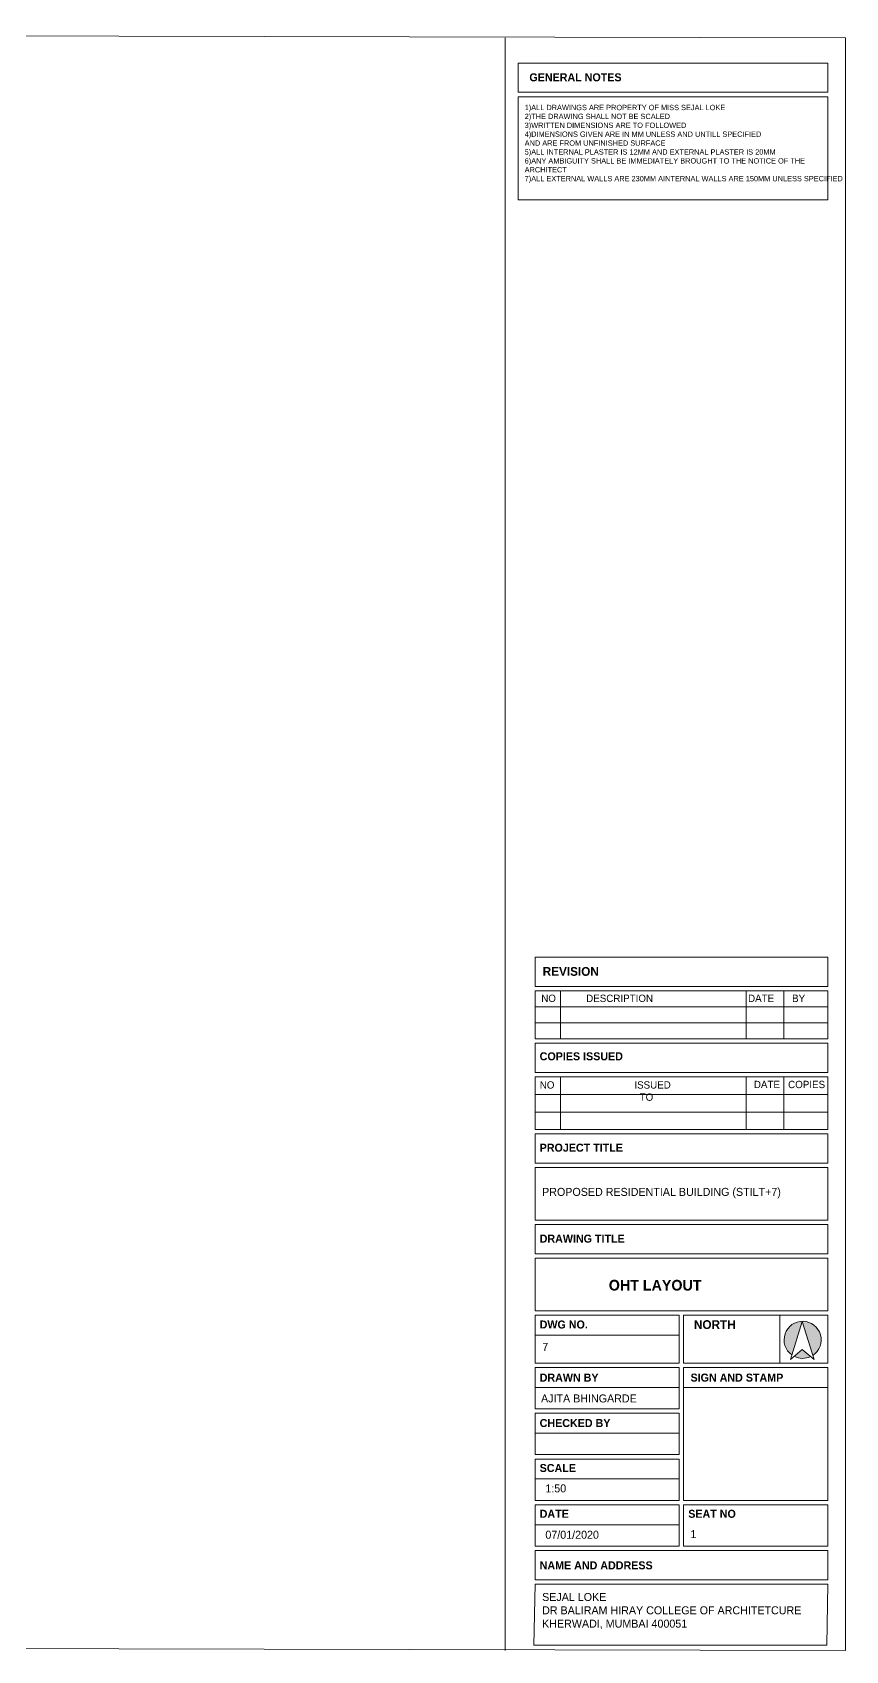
# Model space of a CAD drawing. Header units: millimetres. Extents: x -1932176 to 78768, y -1967 to 1266654.
# Drawn here: x -1807177 to -1791935, y 1112563 to 1142903 of the extents above; entities that cross this region are included whole.
import ezdxf

# ---------------------------------------------------------------- set-up
doc = ezdxf.new("R2010")
doc.units = ezdxf.units.MM
doc.layers.add('SHEET', color=7, linetype='Continuous', lineweight=13)
doc.styles.add('20 scale', font='ARIALN.TTF', dxfattribs={"height": 0.2})
doc.styles.get("Standard").update_dxf_attribs({"font": 'arial.ttf'})

msp = doc.modelspace()

# ---------------------------------------------------------------- hatches: boundary and pattern name
at = {"layer": 'SHEET', "linetype": 'ByBlock', "lineweight": 20, "transparency": 33554687}
h = msp.add_hatch(color=0, dxfattribs=at)
h.dxf.hatch_style = 1
h.paths.add_polyline_path([(-1792748.2472, 1118734.85224), (-1792550.58868, 1118099.27767, 3.231701641), (-1792943.06995, 1118108.39615)])
h.paths.add_polyline_path([(-1792748.2472, 1118211.36142), (-1792899.93306, 1118081.91744, 0.2347967333), (-1792590.61409, 1118076.84224)])

# ---------------------------------------------------------------- linework, layer by layer
at = {"layer": 'SHEET'}
msp.add_line((-1798314.01277, 1142801.10055), (-1798314.01277, 1112563.43103), dxfattribs=at)
at = {"layer": 'SHEET', "color": 18, "linetype": 'ByBlock', "lineweight": 9, "true_color": 0x000000}
for p, q in [((-1792267.88072, 1141779.25642), (-1792267.88072, 1142327.96196)), ((-1792267.88072, 1139765.18063), (-1792267.88072, 1141696.95059)), ((-1798069.53315, 1139765.18063), (-1792267.88072, 1139765.18063))]:
    msp.add_line(p, q, dxfattribs=at)
at = {"layer": 'SHEET', "color": 18, "linetype": 'Continuous', "lineweight": 9, "ltscale": 50, "true_color": 0x000000}
msp.add_line((-1798069.53315, 1141779.25642), (-1792582.47771, 1141779.25642), dxfattribs=at)
at = {"layer": 'SHEET', "color": 18, "linetype": 'Continuous', "lineweight": 9, "ltscale": 2.5, "true_color": 0x000000}
for p, q in [((-1792582.47771, 1141696.95059), (-1798069.53315, 1141696.95059)), ((-1792267.88072, 1141696.95059), (-1798069.53315, 1141696.95059)), ((-1792267.88072, 1125566.18363), (-1792267.88072, 1125030.03015)), ((-1792267.88072, 1125017.47809), (-1792267.88072, 1125566.18363)), ((-1797754.93616, 1124935.17225), (-1792267.88072, 1124935.17225)), ((-1797754.93616, 1124935.17225), (-1797754.93616, 1124031.65639)), ((-1797276.03028, 1124935.17225), (-1797276.03028, 1124031.65639)), ((-1793799.36827, 1124935.17225), (-1793799.36827, 1124031.65639)), ((-1793095.74766, 1124935.17225), (-1793095.74766, 1124031.65639)), ((-1792267.88072, 1124935.17225), (-1792267.88072, 1124031.65639)), ((-1797754.93616, 1124634.0003), (-1792267.88072, 1124634.0003)), ((-1797754.93616, 1124332.82834), (-1792267.88072, 1124332.82834)), ((-1792267.88072, 1124031.65639), (-1797754.93616, 1124031.65639)), ((-1792267.88072, 1123949.35056), (-1792267.88072, 1123400.64501)), ((-1797754.93616, 1122332.51749), (-1797754.93616, 1123318.33918)), ((-1797754.93616, 1123318.33918), (-1792267.88072, 1123318.33918)), ((-1797276.03028, 1123318.33918), (-1797276.03028, 1122332.51749)), ((-1793799.36827, 1123318.33918), (-1793799.36827, 1122332.51749)), ((-1793095.74766, 1123318.33918), (-1793095.74766, 1122332.51749)), ((-1792267.88072, 1123318.33918), (-1792267.88072, 1122332.51749)), ((-1797754.93616, 1122989.73195), (-1792267.88072, 1122989.73195)), ((-1797754.93616, 1122661.12472), (-1792267.88072, 1122661.12472)), ((-1792267.88072, 1122332.51749), (-1797754.93616, 1122332.51749)), ((-1795052.56136, 1117953.35253), (-1795052.56136, 1118851.93385)), ((-1794970.25553, 1117953.35253), (-1794970.25553, 1118851.93385)), ((-1793166.46204, 1118851.93385), (-1793166.46204, 1117953.35253)), ((-1795052.56136, 1117095.92212), (-1795052.56136, 1117871.0467)), ((-1794970.25553, 1115381.06129), (-1794970.25553, 1117871.0467)), ((-1795052.56136, 1116238.49171), (-1795052.56136, 1117013.61629)), ((-1795052.56136, 1115381.06129), (-1795052.56136, 1116156.18587)), ((-1795052.56136, 1114523.63088), (-1795052.56136, 1115298.75546)), ((-1794970.25553, 1115381.06129), (-1792267.88072, 1115381.06129)), ((-1794970.25553, 1114523.63088), (-1794970.25553, 1115298.75546)), ((-1794970.25553, 1115298.75546), (-1792267.88072, 1115298.75546)), ((-1794970.25553, 1114523.63088), (-1792267.88072, 1114523.63088))]:
    msp.add_line(p, q, dxfattribs=at)
at = {"layer": 'SHEET', "linetype": 'ByBlock', "lineweight": 20}
for p, q in [((-1792969.86351, 1118022.24099), (-1792748.2472, 1118734.85224)), ((-1792526.6309, 1118022.24099), (-1792748.2472, 1118734.85224)), ((-1792969.86351, 1118022.24099), (-1792748.2472, 1118211.36142)), ((-1792526.6309, 1118022.24099), (-1792748.2472, 1118211.36142))]:
    msp.add_line(p, q, dxfattribs=at)
at = {"layer": 'SHEET'}
msp.add_lwpolyline([(-1835526.20039, 1142902.9033), (-1791934.56961, 1142801.10055), (-1791934.56961, 1112563.43103), (-1835526.20039, 1112665.23378)], close=True, dxfattribs=at)
at = {"layer": 'SHEET', "color": 18, "linetype": 'Continuous', "lineweight": 9, "ltscale": 2.5, "true_color": 0x000000}
for points in [[(-1792267.88072, 1141779.25642), (-1798069.53315, 1141779.25642), (-1798069.53315, 1142327.96196), (-1792267.88072, 1142327.96196)], [(-1798069.53315, 1139765.18063), (-1798069.53315, 1141696.95059)], [(-1792267.88072, 1125017.47809), (-1797754.93616, 1125017.47809), (-1797754.93616, 1125566.18363), (-1792267.88072, 1125566.18363)], [(-1795875.61967, 1123949.35056), (-1797754.93616, 1123949.35056)], [(-1797754.93616, 1123400.64501), (-1797754.93616, 1123949.35056)], [(-1792267.88072, 1123400.64501), (-1797754.93616, 1123400.64501), (-1797754.93616, 1123949.35056), (-1792267.88072, 1123949.35056)], [(-1797754.93616, 1122332.51749), (-1797754.93616, 1123318.33918)], [(-1792267.88072, 1122250.21166), (-1797754.93616, 1122250.21166)], [(-1797754.93616, 1121701.50611), (-1797754.93616, 1122250.21166)], [(-1797754.93616, 1120633.37859), (-1797754.93616, 1121619.20028)], [(-1792267.88072, 1120551.07275), (-1797754.93616, 1120551.07275)], [(-1797754.93616, 1120002.36721), (-1797754.93616, 1120551.07275)], [(-1797754.93616, 1118934.23968), (-1797754.93616, 1119920.06138)], [(-1795052.56136, 1118477.46604), (-1797754.93616, 1118477.46604), (-1797754.93616, 1118851.93385), (-1795052.56136, 1118851.93385)], [(-1794970.25553, 1118851.93385), (-1792267.88072, 1118851.93385)], [(-1792267.88072, 1118851.93385), (-1792267.88072, 1117953.35253)], [(-1795052.56136, 1117953.35253), (-1797754.93616, 1117953.35253), (-1797754.93616, 1118477.46604), (-1795052.56136, 1118477.46604)], [(-1795052.56136, 1117496.57889), (-1797754.93616, 1117496.57889), (-1797754.93616, 1117871.0467), (-1795052.56136, 1117871.0467)], [(-1792267.88072, 1117953.35253), (-1794970.25553, 1117953.35253)], [(-1794970.25553, 1117871.0467), (-1792267.88072, 1117871.0467)], [(-1792267.88072, 1117871.0467), (-1792267.88072, 1115381.06129)], [(-1795052.56136, 1117095.92212), (-1797754.93616, 1117095.92212), (-1797754.93616, 1117496.57889), (-1795052.56136, 1117496.57889)], [(-1794970.25553, 1117496.57889), (-1792267.88072, 1117496.57889)], [(-1795052.56136, 1116639.14848), (-1797754.93616, 1116639.14848), (-1797754.93616, 1117013.61629), (-1795052.56136, 1117013.61629)], [(-1795052.56136, 1116238.49171), (-1797754.93616, 1116238.49171), (-1797754.93616, 1116639.14848), (-1795052.56136, 1116639.14848)], [(-1795052.56136, 1115781.71807), (-1797754.93616, 1115781.71807), (-1797754.93616, 1116156.18587), (-1795052.56136, 1116156.18587)], [(-1795052.56136, 1115381.06129), (-1797754.93616, 1115381.06129), (-1797754.93616, 1115781.71807), (-1795052.56136, 1115781.71807)], [(-1795052.56136, 1114924.28765), (-1797754.93616, 1114924.28765), (-1797754.93616, 1115298.75546), (-1795052.56136, 1115298.75546)], [(-1792267.88072, 1115298.75546), (-1792267.88072, 1114523.63088)], [(-1795052.56136, 1114523.63088), (-1797754.93616, 1114523.63088), (-1797754.93616, 1114924.28765), (-1795052.56136, 1114924.28765)], [(-1792267.88072, 1114441.32505), (-1797754.93616, 1114441.32505)]]:
    msp.add_lwpolyline(points, dxfattribs=at)
for points in [[(-1797754.93616, 1122250.21166), (-1792267.88072, 1122250.21166), (-1792267.88072, 1121701.50611), (-1797754.93616, 1121701.50611)], [(-1797754.93616, 1121619.20028), (-1792267.88072, 1121619.20028), (-1792267.88072, 1120633.37859), (-1797754.93616, 1120633.37859)], [(-1797754.93616, 1120551.07275), (-1792267.88072, 1120551.07275), (-1792267.88072, 1120002.36721), (-1797754.93616, 1120002.36721)], [(-1797754.93616, 1119920.06138), (-1792267.88072, 1119920.06138), (-1792267.88072, 1118934.23968), (-1797754.93616, 1118934.23968)], [(-1797754.93616, 1114441.32505), (-1792267.88072, 1114441.32505), (-1792267.88072, 1113892.61951), (-1797754.93616, 1113892.61951)], [(-1797754.93616, 1113810.31367), (-1792267.88072, 1113810.31367), (-1792289.21321, 1112665.43819), (-1797776.26865, 1112665.43819)]]:
    msp.add_lwpolyline(points, close=True, dxfattribs=at)
at = {"layer": 'SHEET', "linetype": 'ByBlock', "lineweight": 20}
for start, end in [(303.056834928, 234.281348044), (242.632966002, 295.487021518)]:
    msp.add_arc((-1792740.16766, 1118390.57069), 347.55116, start, end, dxfattribs=at)

# ---------------------------------------------------------------- texts
at = {"layer": 'SHEET', "linetype": 'ByBlock', "lineweight": 20, "attachment_point": 1}
for s, width, insert, char_height in [('{\\fCentury Gothic|b1|i0|c0|p34;GENERAL NOTES}', 2437.1509055, (-1797861.59415, 1142135.68421), 150), ('{\\fCentury Gothic|b1|i0|c0|p34;COPIES ISSUED}', 2437.1509055, (-1797668.79015, 1123781.19164), 150), ('{\\fCentury Gothic|b1|i0|c0|p34;PROJECT TITLE}', 2437.1509055, (-1797668.79015, 1122067.85706), 150), ('{\\fCentury Gothic|b0|i0|c0|p34;PROPOSED RESIDENTIAL BUILDING (STILT+7)}', 4907.5748606, (-1797623.29984, 1121239.04168), 150), ('{\\fCentury Gothic|b1|i0|c0|p34;DRAWING TITLE}', 2437.1509055, (-1797668.79015, 1120362.83277), 150), ('{\\fCentury Gothic|b1|i0|c0|p34;OHT LAYOUT}', 4907.5748606, (-1796373.47531, 1119514.38292), 200), ('{\\fCentury Gothic|b1|i0|c0|p34;DWG NO.}', 2437.1509055, (-1797668.79015, 1118752.91263), 150), ('{\\fCentury Gothic|b1|i0|c0|p34;DRAWN BY}', 2437.1509055, (-1797668.79015, 1117757.19433), 150), ('{\\fCentury Gothic|b1|i0|c0|p34;SIGN AND STAMP}', 2437.1509055, (-1794841.5766, 1117757.19433), 150), ('{\\fCentury Gothic|b1|i0|c0|p34;CHECKED BY}', 2437.1509055, (-1797668.79015, 1116905.26211), 150), ('{\\fCentury Gothic|b1|i0|c0|p34;SCALE}', 2437.1509055, (-1797668.79015, 1116062.75145), 150), ('{\\fCentury Gothic|b1|i0|c0|p34;DATE}', 2437.1509055, (-1797668.79015, 1115203.84018), 150), ('{\\fCentury Gothic|b1|i0|c0|p34;SEAT NO }', 2437.1509055, (-1794884.10951, 1115203.84018), 150), ('{\\fCentury Gothic|b1|i0|c0|p34;NAME AND ADDRESS}', 2437.1509055, (-1797668.79015, 1114237.4893), 150), ('{\\fCentury Gothic|b0|i0|c0|p34;SEJAL LOKE\\PDR BALIRAM HIRAY COLLEGE OF ARCHITETCURE \\PKHERWADI, MUMBAI 400051}', 4907.5748606, (-1797623.29984, 1113644.53028), 150)]:
    msp.add_mtext_dynamic_manual_height_columns(s, width=width, gutter_width=57.3737, heights=[0], dxfattribs=dict(at, insert=insert, char_height=char_height))
at = {"layer": 'SHEET', "color": 18, "linetype": 'ByBlock', "lineweight": 9, "true_color": 0x000000, "insert": (-1797950.02848, 1141544.34587), "char_height": 100, "attachment_point": 1}
msp.add_mtext_dynamic_manual_height_columns('{\\fCentury Gothic|b0|i0|c0|p34;1)ALL DRAWINGS ARE PROPERTY OF MISS SEJAL LOKE\\P2)THE DRAWING SHALL NOT BE SCALED \\P3)WRITTEN DIMENSIONS ARE TO FOLLOWED \\P4)DIMENSIONS GIVEN ARE IN MM UNLESS AND UNTILL SPECIFIED \\PAND ARE FROM UNFINISHED SURFACE \\P5)ALL INTERNAL PLASTER IS 12MM AND EXTERNAL PLASTER IS 20MM\\P6)ANY AMBIGUITY SHALL BE IMMEDIATELY BROUGHT TO THE NOTICE OF THE ARCHITECT \\P7)ALL EXTERNAL WALLS ARE 230MM AINTERNAL WALLS ARE 150MM UNLESS SPECIFIED}', width=5543.582225, gutter_width=57.3737, heights=[0], dxfattribs=at)
at = {"layer": 'SHEET', "color": 18, "linetype": 'Continuous', "lineweight": 9, "ltscale": 50, "true_color": 0x000000, "attachment_point": 1, "style": '20 scale'}
for s, width, heights, insert, char_height in [('{\\fCentury Gothic|b1|i0|c0|p34;REVISION  }', 66.4831048, [6.59764], (-1797611.87583, 1125379.49451), 164.6116632), ('\\pi-135.47;{\\fCentury Gothic|b0|i0|c0|p34;NO}', 8.7279214, [4.14976], (-1797503.62022, 1124861.69966), 137.176386), ('\\pi-565.24;{\\fCentury Gothic|b0|i0|c0|p34;DESCRIPTION}', 34.9161875, [4.14976], (-1796232.17994, 1124861.69966), 137.176386), ('\\pi-215.3;{\\fCentury Gothic|b0|i0|c0|p34;DATE}', 12.8232824, [4.14976], (-1793548.05234, 1124861.69966), 137.176386), ('\\pi-93.109;{\\fCentury Gothic|b0|i0|c0|p34;BY}', 13.5326087, [4.14976], (-1792844.43172, 1124861.69966), 137.176386), ('\\pi-135.47;{\\fCentury Gothic|b0|i0|c0|p34;NO}', 8.7279214, [4.14976], (-1797532.02726, 1123237.82527), 137.176386), ('\\pi-215.3;{\\fCentury Gothic|b0|i0|c0|p34;DATE}', 12.8232824, [4.14976], (-1793439.48246, 1123246.64978), 137.176386), ('\\pi-319.39;{\\fCentury Gothic|b0|i0|c0|p34;COPIES}', 13.5326087, [4.14976], (-1792692.86053, 1123246.64978), 137.176386), ('{\\fCentury Gothic|b1|i0|c0|p34;NORTH}', 30.7331048, [4.78312], (-1794777.62943, 1118758.19716), 164.6116632), ('{\\fCentury Gothic|b0|i0|c0|p34;7}', 689.9624133, [4.78312], (-1797619.03911, 1118333.62038), 150), ('{\\fCentury Gothic|b0|i0|c0|p34;AJITA BHINGARDE}', 2212.0658659, [4.78312], (-1797642.92351, 1117366.78251), 150), ('{\\fCentury Gothic|b0|i0|c0|p34;1:50}', 30.7331048, [4.78312], (-1797561.96217, 1115680.40233), 150), ('{\\fCentury Gothic|b0|i0|c0|p34;07/01/2020}', 1240.2372357, [4.78312], (-1797561.96217, 1114811.34101), 150), ('{\\fCentury Gothic|b0|i0|c0|p34;1}', 689.9624133, [4.78312], (-1794842.80749, 1114823.60791), 150)]:
    msp.add_mtext_dynamic_manual_height_columns(s, width=width, gutter_width=1125, heights=heights, dxfattribs=dict(at, insert=insert, char_height=char_height))
at = {"layer": 'SHEET', "color": 18, "linetype": 'Continuous', "lineweight": 9, "ltscale": 50, "true_color": 0x000000}
note = msp.add_mtext_dynamic_manual_height_columns('\\pi-271.72;{\\fCentury Gothic|b0|i0|c0|p34;ISSUED }', width=34.9161875, gutter_width=430.8795, heights=[4.14976, 0], dxfattribs=dict(at, insert=(-1796260.58698, 1123237.82527), char_height=137.176386, attachment_point=1, style='20 scale'))
for column, words in zip(note.columns.linked_columns, ['\\pi-99.249;{\\fCentury Gothic|b0|i0|c0|p34;TO}']):
    column.text = words

doc.saveas('drawing.dxf')
